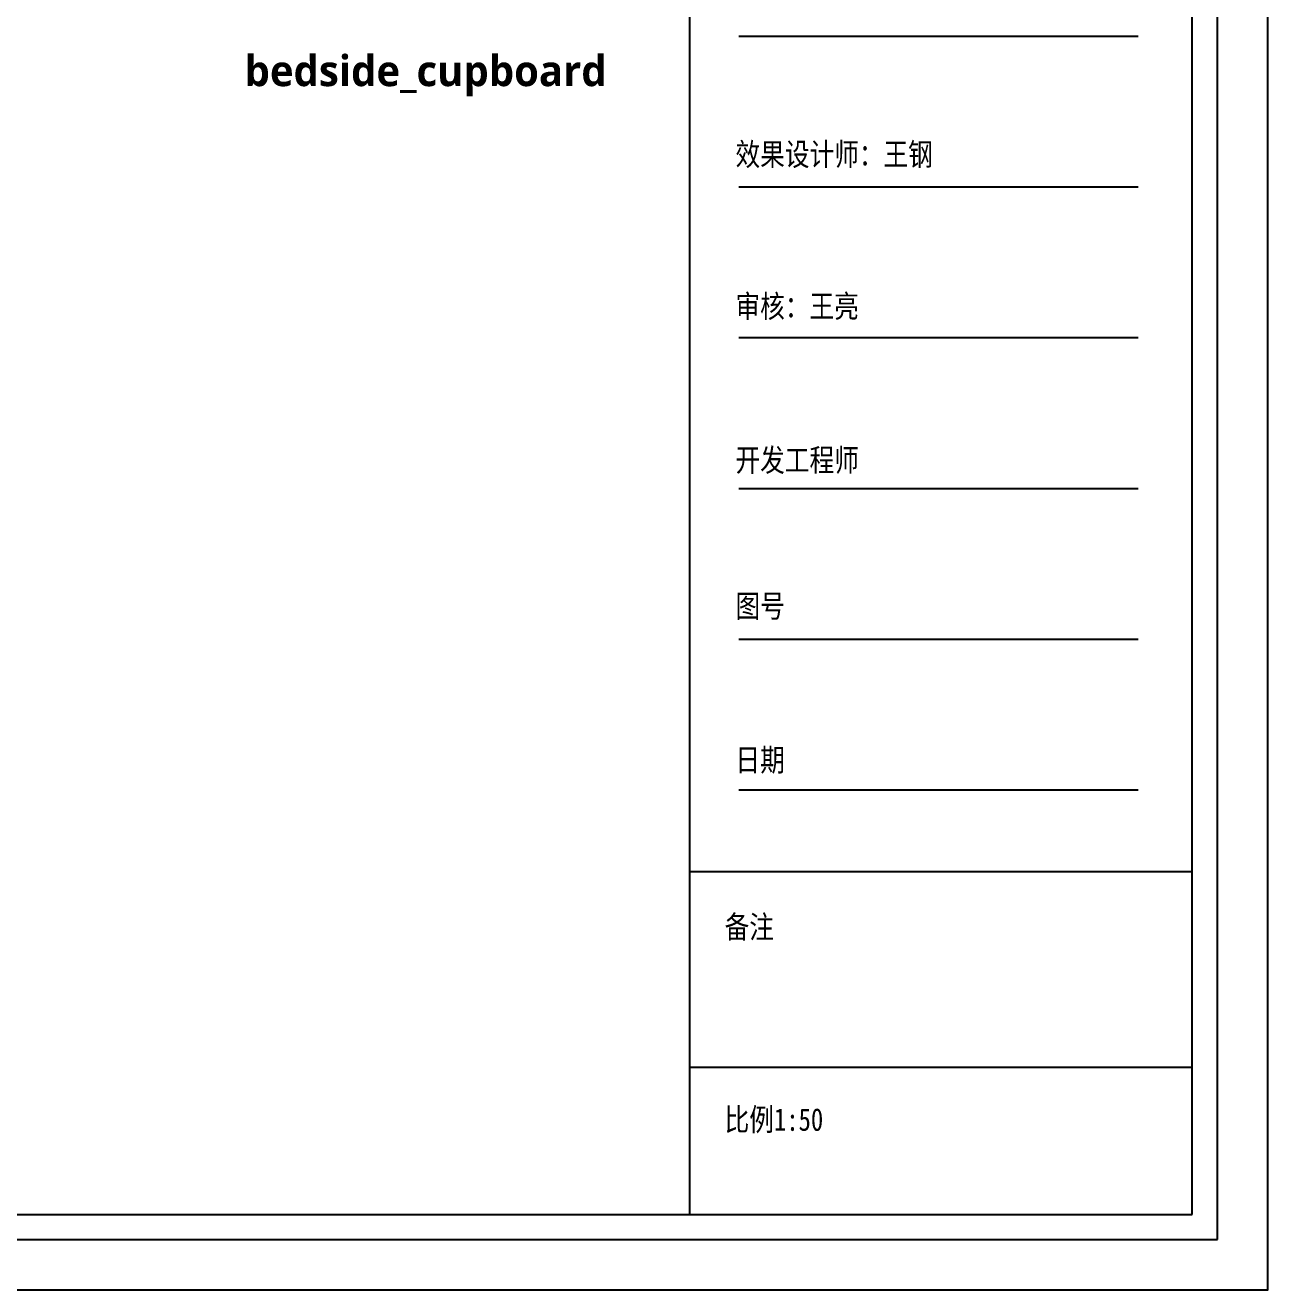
# Model space of a CAD drawing. Extents: x 23971 to 232415, y -48119 to 67869.
# Drawn here: x 193217 to 198245, y 43238 to 48354 of the extents above; entities that cross this region are included whole.
import ezdxf

# ---------------------------------------------------------------- set-up
doc = ezdxf.new("R2010")
doc.units = 0
doc.header["$LTSCALE"] = 1000
doc.header["$MEASUREMENT"] = 0
doc.styles.get("Standard").update_dxf_attribs({"font": 'gbenor.shx', "bigfont": 'gbcbig.shx'})
doc.styles.add('WJ', font='', dxfattribs={"width": 0.8, "height": 135})
doc.styles.get('WJ').set_extended_font_data('FangSong_GB2312')

# ---------------------------------------------------------------- blocks, each defined once
blk = doc.blocks.new('kuangkuang')
at = {"color": 251}
for p, q in [((-143368.8, -26681), (-143368.8, -19750)), ((-153266.9, -26681), (-143368.8, -26681))]:
    blk.add_line(p, q, dxfattribs=at)
for p, q in [((-144834.6, -26611.2), (-144834.6, -19819.8)), ((-143438.6, -26611.2), (-143438.6, -19819.8)), ((-144698.6, -23337.6), (-143589.1, -23337.6)), ((-144698.6, -23756.4), (-143589.1, -23756.4)), ((-144698.6, -24175.2), (-143589.1, -24175.2)), ((-144698.6, -24594.1), (-143589.1, -24594.1)), ((-144698.6, -25012.9), (-143589.1, -25012.9)), ((-144698.6, -25431.7), (-143589.1, -25431.7)), ((-144834.6, -25659), (-143438.6, -25659)), ((-144834.6, -26202.3), (-143438.6, -26202.3)), ((-153197.1, -26611.2), (-143438.6, -26611.2))]:
    blk.add_line(p, q)
blk.add_lwpolyline([(-153426.5, -26820.6), (-143229.1, -26820.6), (-143229.1, -19610.4), (-153426.5, -19610.4)], close=True)
at = {"attachment_point": 1, "style": 'WJ'}
for s, insert, char_height, width in [('{\\fSimSun|b0|i0|c134|p2;审核：王亮}', (-144707.9, -24056.6), 62.824, 375.795), ('{\\fSimSun|b0|i0|c134|p2;开发工程师}', (-144707.9, -24484.1), 62.824, 375.795), ('图号', (-144707.9, -24889.7), 62.82, 375.795), ('日期', (-144707.9, -25317.2), 62.82, 375.795), ('{\\fSimSun|b0|i0|c134|p2;备注}', (-144738, -25781.2), 62.824, 500.843), ('{\\fSimSun|b0|i0|c134|p2;比例1:50}', (-144738, -26316.3), 62.824, 500.843)]:
    blk.add_mtext(s, dxfattribs=dict(at, insert=insert, char_height=char_height, width=width))

msp = doc.modelspace()

# ---------------------------------------------------------------- block references
at = {"color": 146, "xscale": 1.456258410876044, "yscale": 1.456258410876044, "zscale": 1.456258410876044}
msp.add_blockref('kuangkuang', (406823.1, 82296), dxfattribs=at)

# ---------------------------------------------------------------- texts
at = {"insert": (194104.6, 48232.5), "char_height": 124.416, "width": 966.654, "attachment_point": 1}
msp.add_mtext('{\\fMicrosoft YaHei|b1|i0|c134|p34;bedside_cupboard}', dxfattribs=at)
at = {"insert": (196091.1, 47878), "char_height": 91.487, "width": 1143.41, "attachment_point": 1, "style": 'WJ'}
msp.add_mtext('{\\fSimSun|b0|i0|c134|p2;效果设计师：王钢}', dxfattribs=at)

doc.saveas('drawing.dxf')
